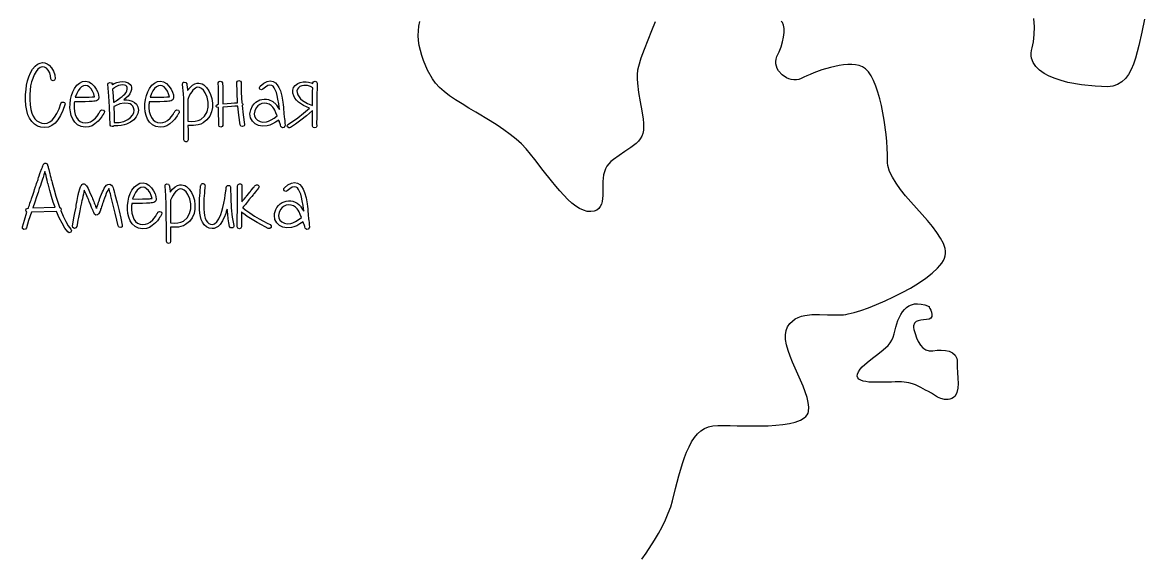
# Model space of a CAD drawing. Header units: millimetres. Extents: x 299 to 601, y 84 to 516.
# Drawn here: x 361.7 to 414.9, y 419 to 444.2 of the extents above; entities that cross this region are included whole.
import ezdxf

# ---------------------------------------------------------------- set-up
doc = ezdxf.new("R2010")
doc.units = ezdxf.units.MM
doc.layers.get('0').update_dxf_attribs({"linetype": 'CONTINUOUS', "true_color": 0xffffff})

msp = doc.modelspace()

# ---------------------------------------------------------------- linework, layer by layer
at = {"linetype": 'CONTINUOUS', "true_color": 0xffffff}
for points in [[(391.657, 444.225), (391.49, 443.787), (391.312, 443.342), (391.14, 442.905), (390.987, 442.49), (390.87, 442.105), (390.832, 441.917), (390.815, 441.72), (390.812, 441.515), (390.825, 441.302), (390.88, 440.867), (390.957, 440.427), (391.037, 440), (391.097, 439.597), (391.115, 439.41), (391.117, 439.232), (391.107, 439.072), (391.077, 438.925), (391.027, 438.792), (390.955, 438.67), (390.865, 438.555), (390.757, 438.447), (390.51, 438.25), (390.232, 438.065), (389.95, 437.882), (389.687, 437.692), (389.567, 437.59), (389.462, 437.482), (389.372, 437.367), (389.302, 437.242), (389.252, 437.105), (389.217, 436.957), (389.187, 436.64), (389.185, 436.307), (389.182, 435.985), (389.15, 435.692), (389.115, 435.565), (389.062, 435.452), (388.99, 435.357), (388.892, 435.285), (388.767, 435.235), (388.612, 435.212), (388.437, 435.225), (388.26, 435.275), (388.08, 435.36), (387.897, 435.477), (387.71, 435.622), (387.522, 435.792), (387.332, 435.987), (387.14, 436.197), (386.945, 436.425), (386.75, 436.667), (386.352, 437.17), (385.95, 437.687), (385.545, 438.187), (385.322, 438.425), (385.07, 438.655), (384.787, 438.88), (384.485, 439.097), (384.162, 439.31), (383.832, 439.52), (383.157, 439.925), (382.825, 440.122), (382.502, 440.32), (382.195, 440.517), (381.912, 440.712), (381.652, 440.907), (381.427, 441.105), (381.24, 441.305), (381.095, 441.507), (380.865, 441.932), (380.672, 442.387), (380.592, 442.622), (380.525, 442.86), (380.475, 443.097), (380.442, 443.335), (380.425, 443.567), (380.43, 443.797), (380.457, 444.02), (380.507, 444.237)], [(391.027, 418.72), (391.235, 419.01), (391.635, 419.625), (391.822, 419.945), (391.995, 420.265), (392.152, 420.585), (392.287, 420.9), (392.4, 421.205), (392.485, 421.497), (392.627, 422.082), (392.78, 422.68), (392.952, 423.265), (393.05, 423.542), (393.155, 423.807), (393.27, 424.055), (393.392, 424.285), (393.527, 424.49), (393.672, 424.667), (393.832, 424.815), (394.005, 424.93), (394.195, 425.01), (394.397, 425.047), (394.632, 425.06), (394.91, 425.062), (395.22, 425.06), (395.557, 425.055), (395.915, 425.05), (396.282, 425.045), (397.022, 425.055), (397.38, 425.075), (397.72, 425.107), (398.032, 425.157), (398.31, 425.225), (398.55, 425.315), (398.737, 425.427), (398.812, 425.495), (398.87, 425.567), (398.915, 425.647), (398.94, 425.737), (398.952, 425.937), (398.927, 426.16), (398.87, 426.402), (398.785, 426.66), (398.68, 426.932), (398.56, 427.212), (398.305, 427.787), (398.18, 428.075), (398.067, 428.357), (397.97, 428.632), (397.895, 428.892), (397.85, 429.14), (397.84, 429.367), (397.87, 429.572), (397.947, 429.75), (398.057, 429.9), (398.177, 430.022), (398.31, 430.12), (398.452, 430.195), (398.602, 430.252), (398.762, 430.292), (399.1, 430.33), (399.46, 430.332), (399.835, 430.32), (400.217, 430.31), (400.6, 430.325), (400.702, 430.337), (400.82, 430.36), (401.097, 430.427), (401.42, 430.527), (401.777, 430.652), (402.162, 430.802), (402.565, 430.975), (402.975, 431.165), (403.382, 431.372), (403.78, 431.59), (404.155, 431.817), (404.5, 432.055), (404.807, 432.292), (405.062, 432.532), (405.17, 432.652), (405.26, 432.77), (405.332, 432.887), (405.387, 433.005), (405.425, 433.117), (405.44, 433.23), (405.435, 433.342), (405.417, 433.46), (405.332, 433.702), (405.197, 433.96), (405.022, 434.227), (404.81, 434.505), (404.572, 434.79), (404.32, 435.08), (404.057, 435.375), (403.795, 435.672), (403.542, 435.97), (403.305, 436.265), (403.092, 436.557), (402.917, 436.845), (402.782, 437.125), (402.697, 437.395), (402.68, 437.527), (402.675, 437.657), (402.677, 437.927), (402.67, 438.222), (402.65, 438.54), (402.62, 438.87), (402.53, 439.557), (402.397, 440.242), (402.317, 440.57), (402.227, 440.88), (402.127, 441.167), (402.02, 441.427), (401.902, 441.655), (401.775, 441.842), (401.64, 441.987), (401.497, 442.082), (401.342, 442.14), (401.172, 442.177), (400.99, 442.195), (400.797, 442.195), (400.597, 442.177), (400.392, 442.15), (399.977, 442.057), (399.57, 441.935), (399.19, 441.795), (399.017, 441.725), (398.857, 441.655), (398.715, 441.59), (398.592, 441.53), (398.477, 441.485), (398.36, 441.465), (398.237, 441.462), (398.117, 441.48), (398, 441.517), (397.885, 441.567), (397.68, 441.71), (397.515, 441.897), (397.455, 442), (397.41, 442.11), (397.382, 442.222), (397.38, 442.337), (397.397, 442.452), (397.44, 442.567), (397.545, 442.797), (397.632, 443.035), (397.702, 443.27), (397.75, 443.495), (397.775, 443.707), (397.775, 443.897), (397.75, 444.057), (397.695, 444.18), (397.647, 444.247)], [(414.875, 444.347), (414.742, 443.725), (414.605, 443.095), (414.53, 442.787), (414.445, 442.495), (414.35, 442.215), (414.24, 441.96), (414.112, 441.727), (413.965, 441.53), (413.795, 441.367), (413.597, 441.245), (413.372, 441.167), (413.117, 441.14), (412.832, 441.145), (412.53, 441.16), (411.887, 441.227), (411.237, 441.347), (410.925, 441.427), (410.63, 441.525), (410.355, 441.64), (410.107, 441.772), (409.895, 441.922), (409.722, 442.092), (409.595, 442.282), (409.517, 442.492), (409.5, 442.607), (409.497, 442.727), (409.512, 442.852), (409.542, 442.982), (409.605, 443.275), (409.64, 443.61), (409.647, 443.98), (409.63, 444.38)], [(363.002, 441.517), (362.987, 441.657), (362.945, 441.795), (362.877, 441.917), (362.792, 442.012), (362.692, 442.072), (362.592, 442.085), (362.49, 442.052), (362.387, 441.972), (362.297, 441.862), (362.212, 441.707), (362.14, 441.537), (362.082, 441.37), (362.042, 441.185), (362.017, 440.982), (362.002, 440.765), (362, 440.532), (362.015, 440.28), (362.045, 440.065), (362.092, 439.885), (362.155, 439.745), (362.242, 439.622), (362.342, 439.525), (362.455, 439.452), (362.577, 439.407), (362.707, 439.395), (362.832, 439.415), (362.95, 439.47), (363.062, 439.56), (363.18, 439.695), (363.29, 439.872), (363.39, 440.09), (363.48, 440.347), (363.527, 440.405), (363.605, 440.412), (363.64, 440.395), (363.662, 440.362), (363.675, 440.325), (363.67, 440.285), (363.572, 440.005), (363.46, 439.767), (363.337, 439.567), (363.2, 439.412), (363.045, 439.292), (362.882, 439.222), (362.71, 439.197), (362.53, 439.22), (362.367, 439.275), (362.225, 439.365), (362.1, 439.487), (361.992, 439.64), (361.915, 439.807), (361.857, 440.01), (361.82, 440.247), (361.802, 440.522), (361.805, 440.77), (361.822, 441.002), (361.85, 441.215), (361.892, 441.412), (361.952, 441.607), (362.032, 441.802), (362.135, 441.98), (362.25, 442.12), (362.365, 442.21), (362.487, 442.262), (362.607, 442.282), (362.72, 442.272), (362.822, 442.23), (362.922, 442.157), (363.037, 442.032), (363.125, 441.875), (363.182, 441.7), (363.2, 441.517), (363.195, 441.477), (363.172, 441.445), (363.102, 441.417), (363.03, 441.445), (363.002, 441.517), (363.002, 441.517), (363.002, 441.517)], [(364.117, 440.427), (364.115, 440.41), (364.112, 440.372), (364.107, 440.332), (364.105, 440.315), (364.102, 440.132), (364.12, 439.967), (364.157, 439.817), (364.217, 439.685), (364.297, 439.575), (364.395, 439.495), (364.507, 439.447), (364.637, 439.43), (364.767, 439.44), (364.875, 439.472), (364.982, 439.542), (365.112, 439.652), (365.177, 439.73), (365.24, 439.807), (365.25, 439.825), (365.27, 439.862), (365.29, 439.897), (365.3, 439.915), (365.31, 439.93), (365.33, 439.962), (365.347, 439.992), (365.357, 440.007), (365.422, 440.047), (365.5, 440.032), (365.54, 439.967), (365.53, 439.895), (365.51, 439.87), (365.472, 439.812), (365.46, 439.795), (365.437, 439.757), (365.412, 439.717), (365.4, 439.7), (365.33, 439.597), (365.24, 439.507), (365.09, 439.375), (364.952, 439.287), (364.807, 439.24), (364.63, 439.227), (364.435, 439.257), (364.267, 439.335), (364.135, 439.455), (364.037, 439.605), (363.97, 439.775), (363.925, 439.952), (363.907, 440.14), (363.91, 440.332), (363.935, 440.535), (363.98, 440.722), (364.042, 440.895), (364.122, 441.052), (364.237, 441.207), (364.365, 441.315), (364.502, 441.38), (364.65, 441.4), (364.797, 441.372), (364.93, 441.287), (365.05, 441.167), (365.15, 441.022), (365.222, 440.882), (365.262, 440.75), (365.275, 440.622), (365.255, 440.55), (365.205, 440.497), (365.162, 440.475), (365.097, 440.457), (365.042, 440.45), (364.965, 440.44), (364.817, 440.432), (364.62, 440.427), (364.517, 440.425), (364.4, 440.425), (364.267, 440.425), (364.117, 440.427), (364.117, 440.427), (364.117, 440.427)], [(366.462, 440.517), (366.597, 440.517), (366.702, 440.5), (366.85, 440.46), (366.97, 440.395), (367.06, 440.305), (367.12, 440.187), (367.152, 440.022), (367.145, 439.942), (367.122, 439.862), (367.047, 439.71), (366.932, 439.572), (366.782, 439.465), (366.592, 439.367), (366.475, 439.327), (366.34, 439.302), (366.182, 439.287), (366.007, 439.287), (365.997, 439.287), (365.962, 439.255), (365.912, 439.245), (365.837, 439.27), (365.812, 439.322), (365.805, 439.725), (365.785, 440.182), (365.75, 440.692), (365.7, 441.257), (365.72, 441.312), (365.792, 441.345), (365.87, 441.322), (365.902, 441.272), (365.902, 441.252), (365.902, 441.232), (365.917, 441.24), (366.01, 441.292), (366.132, 441.337), (366.265, 441.37), (366.395, 441.38), (366.532, 441.37), (366.66, 441.33), (366.767, 441.245), (366.805, 441.185), (366.825, 441.117), (366.827, 441.012), (366.8, 440.907), (366.745, 440.802), (366.66, 440.695), (366.58, 440.617), (366.462, 440.517), (366.462, 440.517), (366.462, 440.517)], [(366.105, 440.467), (366.165, 440.515), (366.18, 440.527), (366.195, 440.54), (366.295, 440.612), (366.38, 440.677), (366.447, 440.735), (366.502, 440.785), (366.567, 440.865), (366.607, 440.945), (366.627, 441.02), (366.622, 441.095), (366.6, 441.152), (366.555, 441.195), (366.487, 441.217), (366.397, 441.225), (366.202, 441.19), (366.112, 441.157), (366.045, 441.12), (366.012, 441.092), (365.925, 441.022), (365.952, 440.697), (365.972, 440.397), (365.98, 440.402), (365.995, 440.407), (366.002, 440.41), (366.015, 440.42), (366.027, 440.427), (366.05, 440.44), (366.08, 440.455), (366.092, 440.462), (366.105, 440.467), (366.105, 440.467), (366.105, 440.467)], [(367.667, 440.427), (367.665, 440.41), (367.662, 440.372), (367.657, 440.332), (367.655, 440.315), (367.652, 440.132), (367.67, 439.967), (367.707, 439.817), (367.767, 439.685), (367.847, 439.575), (367.945, 439.495), (368.057, 439.447), (368.187, 439.43), (368.317, 439.44), (368.425, 439.472), (368.532, 439.542), (368.662, 439.652), (368.727, 439.73), (368.79, 439.807), (368.8, 439.825), (368.82, 439.862), (368.84, 439.897), (368.85, 439.915), (368.86, 439.93), (368.88, 439.962), (368.897, 439.992), (368.907, 440.007), (368.972, 440.047), (369.05, 440.032), (369.09, 439.967), (369.08, 439.895), (369.06, 439.87), (369.022, 439.812), (369.01, 439.795), (368.987, 439.757), (368.962, 439.717), (368.95, 439.7), (368.88, 439.597), (368.79, 439.507), (368.64, 439.375), (368.502, 439.287), (368.357, 439.24), (368.18, 439.227), (367.985, 439.257), (367.817, 439.335), (367.685, 439.455), (367.587, 439.605), (367.52, 439.775), (367.475, 439.952), (367.457, 440.14), (367.46, 440.332), (367.485, 440.535), (367.53, 440.722), (367.592, 440.895), (367.672, 441.052), (367.787, 441.207), (367.915, 441.315), (368.052, 441.38), (368.2, 441.4), (368.347, 441.372), (368.48, 441.287), (368.6, 441.167), (368.7, 441.022), (368.772, 440.882), (368.812, 440.75), (368.825, 440.622), (368.802, 440.55), (368.755, 440.497), (368.712, 440.475), (368.647, 440.457), (368.592, 440.45), (368.515, 440.44), (368.367, 440.432), (368.17, 440.427), (368.067, 440.425), (367.95, 440.425), (367.817, 440.425), (367.667, 440.427), (367.667, 440.427), (367.667, 440.427)], [(369.5, 439.305), (369.505, 439.09), (369.51, 438.905), (369.51, 438.747), (369.51, 438.617), (369.48, 438.55), (369.447, 438.53), (369.407, 438.522), (369.34, 438.552), (369.31, 438.625), (369.312, 438.755), (369.312, 438.907), (369.312, 439.087), (369.31, 439.29), (369.307, 439.49), (369.305, 439.662), (369.302, 439.802), (369.302, 439.912), (369.302, 440.147), (369.305, 440.362), (369.3, 440.577), (369.285, 440.807), (369.242, 441.245), (369.262, 441.322), (369.292, 441.35), (369.33, 441.362), (369.405, 441.342), (369.445, 441.28), (369.447, 441.267), (369.45, 441.23), (369.465, 441.122), (369.477, 441.012), (369.48, 440.975), (369.482, 440.962), (369.602, 441.107), (369.72, 441.212), (369.832, 441.28), (369.942, 441.31), (370.025, 441.312), (370.105, 441.3), (370.182, 441.272), (370.255, 441.227), (370.39, 441.102), (370.5, 440.947), (370.58, 440.772), (370.635, 440.575), (370.662, 440.367), (370.662, 440.155), (370.625, 439.945), (370.535, 439.745), (370.4, 439.565), (370.22, 439.425), (370.112, 439.367), (369.995, 439.327), (369.772, 439.297), (369.652, 439.302), (369.5, 439.305), (369.5, 439.305), (369.5, 439.305)], [(371.14, 441.322), (371.15, 441.12), (371.155, 440.885), (371.157, 440.62), (371.157, 440.325), (371.365, 440.342), (371.55, 440.357), (371.715, 440.37), (371.857, 440.38), (371.83, 440.865), (371.82, 441.357), (371.845, 441.41), (371.92, 441.435), (371.997, 441.41), (372.022, 441.357), (372.03, 440.865), (372.057, 440.38), (372.097, 440.35), (372.112, 440.312), (372.102, 440.277), (372.07, 440.242), (372.117, 439.81), (372.18, 439.345), (372.18, 439.317), (372.165, 439.29), (372.095, 439.255), (372.017, 439.272), (371.982, 439.327), (371.92, 439.79), (371.872, 440.222), (371.73, 440.212), (371.565, 440.2), (371.372, 440.185), (371.157, 440.165), (371.155, 440.035), (371.152, 439.96), (371.152, 439.902), (371.155, 439.83), (371.155, 439.742), (371.157, 439.637), (371.162, 439.44), (371.162, 439.3), (371.132, 439.252), (371.055, 439.227), (370.985, 439.255), (370.962, 439.31), (370.962, 439.44), (370.96, 439.627), (370.957, 439.735), (370.957, 439.827), (370.955, 439.902), (370.955, 439.96), (370.955, 440.035), (370.955, 440.147), (370.947, 440.147), (370.87, 440.17), (370.847, 440.197), (370.837, 440.222), (370.857, 440.272), (370.93, 440.307), (370.942, 440.307), (370.955, 440.307), (370.957, 440.607), (370.957, 440.875), (370.952, 441.11), (370.942, 441.317), (370.96, 441.365), (370.987, 441.385), (371.03, 441.395), (371.075, 441.392), (371.107, 441.375), (371.14, 441.322), (371.14, 441.322), (371.14, 441.322)], [(372.925, 441.167), (373.095, 441.302), (373.255, 441.385), (373.405, 441.412), (373.545, 441.387), (373.65, 441.327), (373.74, 441.232), (373.82, 441.102), (373.885, 440.94), (373.95, 440.69), (374, 440.412), (374.017, 440.28), (374.03, 440.165), (374.04, 440.055), (374.05, 439.925), (374.057, 439.815), (374.062, 439.76), (374.065, 439.742), (374.07, 439.697), (374.08, 439.625), (374.092, 439.525), (374.1, 439.447), (374.105, 439.39), (374.11, 439.33), (374.11, 439.292), (374.1, 439.262), (374.05, 439.205), (373.99, 439.195), (373.937, 439.22), (373.912, 439.252), (373.895, 439.317), (373.892, 439.327), (373.887, 439.347), (373.88, 439.367), (373.877, 439.377), (373.86, 439.42), (373.852, 439.442), (373.837, 439.49), (373.82, 439.537), (373.812, 439.56), (373.657, 439.452), (373.515, 439.372), (373.38, 439.315), (373.257, 439.282), (373.045, 439.265), (372.852, 439.3), (372.687, 439.385), (372.56, 439.507), (372.472, 439.662), (372.445, 439.847), (372.48, 440.042), (372.572, 440.235), (372.645, 440.327), (372.725, 440.402), (372.91, 440.51), (373.012, 440.54), (373.117, 440.555), (373.222, 440.55), (373.327, 440.53), (373.525, 440.44), (373.687, 440.29), (373.707, 440.262), (373.74, 440.215), (373.785, 440.145), (373.842, 440.055), (373.81, 440.322), (373.772, 440.547), (373.735, 440.73), (373.695, 440.87), (373.647, 440.995), (373.595, 441.092), (373.54, 441.16), (373.477, 441.202), (373.392, 441.215), (373.292, 441.19), (373.18, 441.125), (373.055, 441.022), (373.022, 441), (372.985, 440.995), (372.917, 441.03), (372.895, 441.062), (372.892, 441.1), (372.925, 441.167), (372.925, 441.167), (372.925, 441.167)], [(375.27, 440.122), (374.985, 440.245), (374.747, 440.405), (374.65, 440.497), (374.575, 440.6), (374.517, 440.712), (374.482, 440.832), (374.472, 440.975), (374.512, 441.1), (374.595, 441.205), (374.707, 441.285), (374.83, 441.335), (374.967, 441.365), (375.105, 441.37), (375.227, 441.352), (375.34, 441.325), (375.425, 441.292), (375.43, 441.292), (375.43, 441.305), (375.43, 441.317), (375.46, 441.375), (375.495, 441.392), (375.537, 441.395), (375.607, 441.365), (375.632, 441.31), (375.63, 441.24), (375.627, 441.142), (375.625, 441.015), (375.622, 440.857), (375.622, 440.67), (375.62, 440.452), (375.62, 440.207), (375.62, 439.932), (375.62, 439.875), (375.617, 439.8), (375.615, 439.707), (375.61, 439.597), (375.607, 439.492), (375.607, 439.405), (375.61, 439.27), (375.585, 439.212), (375.512, 439.185), (375.437, 439.207), (375.407, 439.265), (375.405, 439.405), (375.407, 439.602), (375.412, 439.71), (375.415, 439.802), (375.417, 439.875), (375.417, 439.932), (375.417, 439.945), (375.417, 439.97), (375.417, 439.995), (375.417, 440.007), (375.122, 439.762), (374.85, 439.547), (374.6, 439.36), (374.372, 439.205), (374.327, 439.187), (374.282, 439.19), (374.22, 439.23), (374.21, 439.287), (374.247, 439.34), (374.467, 439.487), (374.71, 439.667), (374.977, 439.88), (375.27, 440.122), (375.27, 440.122), (375.27, 440.122)], [(364.952, 440.652), (364.997, 440.657), (365.077, 440.665), (365.037, 440.805), (364.982, 440.927), (364.905, 441.04), (364.82, 441.127), (364.732, 441.185), (364.65, 441.202), (364.55, 441.187), (364.457, 441.14), (364.37, 441.06), (364.29, 440.947), (364.225, 440.815), (364.157, 440.64), (364.415, 440.637), (364.617, 440.64), (364.81, 440.645), (364.952, 440.652), (364.952, 440.652), (364.952, 440.652)], [(368.502, 440.652), (368.547, 440.657), (368.627, 440.665), (368.587, 440.805), (368.532, 440.927), (368.455, 441.04), (368.367, 441.127), (368.28, 441.185), (368.2, 441.202), (368.1, 441.187), (368.007, 441.14), (367.92, 441.06), (367.84, 440.947), (367.775, 440.815), (367.705, 440.64), (367.962, 440.637), (368.167, 440.64), (368.36, 440.645), (368.502, 440.652), (368.502, 440.652), (368.502, 440.652)], [(369.5, 439.507), (369.692, 439.495), (369.852, 439.5), (369.99, 439.53), (370.12, 439.59), (370.292, 439.74), (370.407, 439.945), (370.465, 440.177), (370.467, 440.412), (370.417, 440.642), (370.327, 440.85), (370.245, 440.972), (370.152, 441.057), (370.057, 441.102), (369.96, 441.112), (369.907, 441.1), (369.855, 441.075), (369.74, 440.975), (369.68, 440.9), (369.622, 440.81), (369.565, 440.7), (369.51, 440.575), (369.505, 440.562), (369.497, 440.547), (369.5, 440.435), (369.502, 440.292), (369.502, 440.117), (369.5, 439.912), (369.5, 439.895), (369.5, 439.85), (369.5, 439.785), (369.5, 439.71), (369.5, 439.635), (369.5, 439.57), (369.5, 439.525), (369.5, 439.507), (369.5, 439.507), (369.5, 439.507)], [(375.412, 440.255), (375.412, 440.5), (375.412, 440.72), (375.417, 440.915), (375.422, 441.087), (375.415, 441.092), (375.4, 441.102), (375.382, 441.112), (375.375, 441.117), (375.322, 441.15), (375.265, 441.172), (375.175, 441.195), (375.092, 441.205), (374.995, 441.197), (374.897, 441.177), (374.815, 441.142), (374.74, 441.092), (374.692, 441.027), (374.672, 440.952), (374.68, 440.862), (374.715, 440.755), (374.77, 440.655), (374.845, 440.562), (374.942, 440.48), (375.167, 440.345), (375.412, 440.255), (375.412, 440.255), (375.412, 440.255)], [(365.985, 440.195), (366.002, 439.81), (366.01, 439.447), (366.017, 439.447), (366.022, 439.447), (366.242, 439.445), (366.46, 439.497), (366.647, 439.582), (366.777, 439.675), (366.877, 439.787), (366.935, 439.905), (366.952, 440.022), (366.927, 440.145), (366.887, 440.22), (366.832, 440.28), (366.757, 440.322), (366.665, 440.35), (366.472, 440.357), (366.265, 440.32), (366.067, 440.235), (366.035, 440.215), (366.037, 440.212), (365.982, 440.2), (365.985, 440.195), (365.985, 440.195), (365.985, 440.195)], [(373.735, 439.752), (373.672, 439.9), (373.617, 440.02), (373.57, 440.11), (373.532, 440.17), (373.45, 440.255), (373.355, 440.312), (373.247, 440.347), (373.13, 440.355), (373.012, 440.337), (372.91, 440.295), (372.82, 440.225), (372.745, 440.13), (372.67, 439.992), (372.64, 439.86), (372.655, 439.74), (372.715, 439.627), (372.805, 439.545), (372.922, 439.49), (373.062, 439.465), (373.222, 439.472), (373.33, 439.507), (373.45, 439.565), (373.585, 439.647), (373.735, 439.752), (373.735, 439.752), (373.735, 439.752)], [(362.077, 435.192), (361.947, 434.787), (361.845, 434.437), (361.795, 434.38), (361.72, 434.372), (361.662, 434.417), (361.652, 434.495), (361.75, 434.815), (361.867, 435.182), (361.825, 435.23), (361.807, 435.272), (361.832, 435.342), (361.87, 435.365), (361.932, 435.377), (361.94, 435.397), (361.957, 435.45), (361.982, 435.522), (362.01, 435.607), (362.037, 435.692), (362.062, 435.765), (362.08, 435.817), (362.087, 435.837), (362.095, 435.86), (362.112, 435.915), (362.14, 435.995), (362.172, 436.087), (362.202, 436.177), (362.23, 436.257), (362.247, 436.312), (362.255, 436.335), (362.26, 436.352), (362.277, 436.402), (362.3, 436.47), (362.327, 436.55), (362.352, 436.627), (362.375, 436.695), (362.392, 436.745), (362.397, 436.762), (362.417, 436.825), (362.445, 436.912), (362.482, 437.017), (362.53, 437.145), (362.532, 437.155), (362.542, 437.18), (362.572, 437.255), (362.6, 437.33), (362.61, 437.355), (362.612, 437.365), (362.642, 437.437), (362.65, 437.455), (362.66, 437.467), (362.68, 437.49), (362.717, 437.51), (362.757, 437.515), (362.822, 437.477), (362.827, 437.467), (362.842, 437.445), (362.847, 437.415), (362.87, 437.342), (362.872, 437.332), (362.88, 437.305), (362.902, 437.22), (362.925, 437.135), (362.932, 437.107), (362.935, 437.097), (362.94, 437.075), (362.955, 437.017), (362.975, 436.932), (363, 436.837), (363.022, 436.742), (363.042, 436.66), (363.057, 436.6), (363.062, 436.577), (363.152, 436.242), (363.242, 435.94), (363.327, 435.665), (363.412, 435.42), (363.467, 435.38), (363.485, 435.325), (363.467, 435.27), (363.585, 434.992), (363.705, 434.75), (363.825, 434.545), (363.95, 434.375), (363.972, 434.302), (363.965, 434.265), (363.94, 434.235), (363.865, 434.215), (363.8, 434.25), (363.662, 434.435), (363.53, 434.66), (363.397, 434.922), (363.27, 435.225), (362.077, 435.192), (362.077, 435.192), (362.077, 435.192)], [(362.142, 435.39), (363.197, 435.425), (363.117, 435.667), (363.035, 435.93), (362.952, 436.217), (362.87, 436.525), (362.862, 436.55), (362.847, 436.617), (362.822, 436.71), (362.797, 436.817), (362.77, 436.925), (362.745, 437.017), (362.73, 437.085), (362.722, 437.11), (362.67, 436.957), (362.63, 436.84), (362.6, 436.752), (362.582, 436.702), (362.567, 436.652), (362.54, 436.57), (362.502, 436.455), (362.452, 436.307), (362.392, 436.127), (362.32, 435.912), (362.237, 435.667), (362.142, 435.39), (362.142, 435.39), (362.142, 435.39)], [(364.23, 434.502), (364.187, 434.44), (364.115, 434.42), (364.047, 434.46), (364.027, 434.537), (364.055, 434.715), (364.095, 434.922), (364.142, 435.16), (364.202, 435.427), (364.2, 435.457), (364.195, 435.475), (364.195, 435.485), (364.195, 435.492), (364.195, 435.497), (364.197, 435.512), (364.205, 435.545), (364.21, 435.577), (364.212, 435.592), (364.217, 435.612), (364.227, 435.67), (364.245, 435.747), (364.265, 435.837), (364.282, 435.927), (364.3, 436.005), (364.31, 436.062), (364.315, 436.082), (364.397, 436.345), (364.41, 436.382), (364.42, 436.415), (364.432, 436.43), (364.442, 436.445), (364.45, 436.457), (364.475, 436.495), (364.525, 436.525), (364.577, 436.53), (364.615, 436.517), (364.65, 436.487), (364.69, 436.44), (364.725, 436.387), (364.767, 436.315), (364.837, 436.16), (364.927, 435.952), (364.935, 435.937), (364.952, 435.892), (364.977, 435.832), (365.005, 435.765), (365.032, 435.695), (365.057, 435.635), (365.075, 435.59), (365.082, 435.575), (365.085, 435.565), (365.095, 435.542), (365.122, 435.47), (365.15, 435.395), (365.16, 435.372), (365.162, 435.362), (365.17, 435.38), (365.185, 435.43), (365.21, 435.5), (365.237, 435.58), (365.265, 435.66), (365.29, 435.73), (365.305, 435.78), (365.312, 435.797), (365.362, 435.93), (365.407, 436.047), (365.45, 436.147), (365.49, 436.232), (365.535, 436.325), (365.577, 436.395), (365.637, 436.47), (365.7, 436.507), (365.795, 436.515), (365.877, 436.465), (365.917, 436.412), (365.95, 436.34), (365.97, 436.275), (365.997, 436.18), (366.005, 436.155), (366.02, 436.102), (366.032, 436.047), (366.04, 436.022), (366.145, 435.627), (366.237, 435.255), (366.32, 434.905), (366.39, 434.575), (366.375, 434.497), (366.312, 434.457), (366.24, 434.472), (366.21, 434.5), (366.195, 434.532), (366.135, 434.807), (366.057, 435.14), (365.96, 435.527), (365.847, 435.97), (365.84, 435.995), (365.827, 436.05), (365.812, 436.105), (365.805, 436.13), (365.785, 436.205), (365.757, 436.315), (365.7, 436.212), (365.662, 436.147), (365.627, 436.067), (365.59, 435.97), (365.547, 435.857), (365.5, 435.73), (365.495, 435.712), (365.477, 435.665), (365.455, 435.597), (365.43, 435.522), (365.402, 435.445), (365.38, 435.377), (365.362, 435.33), (365.357, 435.312), (365.35, 435.29), (365.332, 435.242), (365.312, 435.192), (365.305, 435.17), (365.282, 435.122), (365.265, 435.1), (365.21, 435.055), (365.14, 435.052), (365.077, 435.092), (365.035, 435.17), (365.012, 435.23), (365.007, 435.255), (364.99, 435.29), (364.965, 435.342), (364.935, 435.412), (364.9, 435.505), (364.892, 435.52), (364.875, 435.562), (364.85, 435.622), (364.822, 435.692), (364.795, 435.762), (364.77, 435.822), (364.752, 435.865), (364.745, 435.88), (364.675, 436.047), (364.587, 436.237), (364.582, 436.212), (364.567, 436.142), (364.545, 436.047), (364.52, 435.937), (364.495, 435.825), (364.472, 435.73), (364.457, 435.66), (364.452, 435.635), (364.41, 435.437), (364.37, 435.257), (364.337, 435.09), (364.307, 434.942), (364.28, 434.807), (364.26, 434.69), (364.242, 434.587), (364.23, 434.502), (364.23, 434.502), (364.23, 434.502)], [(366.842, 435.605), (366.84, 435.587), (366.835, 435.55), (366.83, 435.51), (366.827, 435.492), (366.825, 435.31), (366.845, 435.145), (366.882, 434.995), (366.942, 434.862), (367.02, 434.752), (367.117, 434.672), (367.23, 434.625), (367.362, 434.605), (367.492, 434.615), (367.597, 434.65), (367.705, 434.717), (367.835, 434.83), (367.902, 434.905), (367.965, 434.985), (367.975, 435.002), (367.995, 435.04), (368.015, 435.075), (368.025, 435.092), (368.032, 435.107), (368.052, 435.137), (368.072, 435.167), (368.08, 435.182), (368.11, 435.21), (368.147, 435.222), (368.222, 435.207), (368.25, 435.182), (368.262, 435.145), (368.252, 435.07), (368.235, 435.045), (368.197, 434.99), (368.185, 434.972), (368.16, 434.935), (368.135, 434.895), (368.122, 434.877), (368.052, 434.775), (368.007, 434.722), (367.965, 434.682), (367.812, 434.552), (367.675, 434.465), (367.53, 434.417), (367.352, 434.405), (367.157, 434.432), (366.992, 434.512), (366.86, 434.63), (366.762, 434.78), (366.695, 434.95), (366.65, 435.13), (366.63, 435.315), (366.635, 435.51), (366.66, 435.71), (366.702, 435.897), (366.765, 436.07), (366.845, 436.227), (366.96, 436.382), (367.087, 436.492), (367.225, 436.557), (367.375, 436.577), (367.52, 436.55), (367.655, 436.465), (367.775, 436.342), (367.875, 436.197), (367.945, 436.057), (367.985, 435.927), (368, 435.797), (367.977, 435.725), (367.93, 435.672), (367.885, 435.65), (367.822, 435.635), (367.765, 435.627), (367.69, 435.617), (367.54, 435.61), (367.345, 435.605), (367.125, 435.602), (366.842, 435.605), (366.842, 435.605), (366.842, 435.605)], [(368.675, 434.482), (368.68, 434.267), (368.682, 434.082), (368.682, 433.922), (368.682, 433.792), (368.652, 433.727), (368.582, 433.697), (368.512, 433.727), (368.485, 433.802), (368.487, 433.93), (368.487, 434.085), (368.485, 434.262), (368.482, 434.467), (368.48, 434.667), (368.477, 434.837), (368.477, 434.977), (368.477, 435.087), (368.477, 435.325), (368.477, 435.54), (368.46, 435.982), (368.417, 436.422), (368.42, 436.462), (368.437, 436.5), (368.505, 436.537), (368.577, 436.52), (368.617, 436.457), (368.62, 436.445), (368.625, 436.407), (368.637, 436.297), (368.652, 436.187), (368.655, 436.152), (368.657, 436.137), (368.777, 436.282), (368.892, 436.387), (369.007, 436.457), (369.117, 436.487), (369.2, 436.49), (369.28, 436.475), (369.355, 436.447), (369.43, 436.402), (369.562, 436.28), (369.672, 436.125), (369.752, 435.947), (369.807, 435.75), (369.835, 435.542), (369.835, 435.332), (369.797, 435.122), (369.71, 434.92), (369.572, 434.742), (369.392, 434.602), (369.285, 434.542), (369.17, 434.502), (369.055, 434.48), (368.945, 434.475), (368.825, 434.477), (368.675, 434.482), (368.675, 434.482), (368.675, 434.482)], [(370.315, 436.44), (370.307, 436.367), (370.302, 436.307), (370.295, 436.232), (370.282, 436.082), (370.27, 435.962), (370.262, 435.832), (370.252, 435.655), (370.25, 435.472), (370.257, 435.33), (370.272, 435.167), (370.295, 435.025), (370.327, 434.902), (370.37, 434.8), (370.425, 434.717), (370.492, 434.657), (370.567, 434.62), (370.655, 434.605), (370.71, 434.612), (370.762, 434.637), (370.87, 434.727), (370.967, 434.875), (371.055, 435.075), (371.112, 435.235), (371.162, 435.415), (371.207, 435.617), (371.247, 435.84), (371.272, 435.99), (371.3, 436.195), (371.302, 436.215), (371.31, 436.262), (371.315, 436.307), (371.317, 436.327), (371.32, 436.365), (371.322, 436.38), (371.325, 436.392), (371.327, 436.402), (371.33, 436.41), (371.342, 436.427), (371.382, 436.455), (371.427, 436.46), (371.472, 436.447), (371.505, 436.417), (371.522, 436.387), (371.522, 436.375), (371.522, 436.37), (371.522, 436.362), (371.532, 435.857), (371.56, 435.387), (371.607, 434.952), (371.672, 434.55), (371.675, 434.512), (371.66, 434.477), (371.635, 434.45), (371.595, 434.437), (371.517, 434.452), (371.48, 434.515), (371.447, 434.68), (371.417, 434.872), (371.387, 435.09), (371.36, 435.337), (371.322, 435.217), (371.292, 435.122), (371.27, 435.052), (371.252, 435.01), (371.145, 434.777), (371.027, 434.602), (370.942, 434.515), (370.847, 434.455), (370.75, 434.417), (370.645, 434.407), (370.505, 434.43), (370.38, 434.49), (370.275, 434.585), (370.19, 434.717), (370.137, 434.837), (370.097, 434.977), (370.067, 435.14), (370.052, 435.32), (370.045, 435.465), (370.047, 435.655), (370.055, 435.84), (370.065, 435.977), (370.075, 436.102), (370.087, 436.257), (370.095, 436.332), (370.1, 436.39), (370.105, 436.43), (370.107, 436.457), (370.145, 436.522), (370.177, 436.542), (370.217, 436.547), (370.287, 436.51), (370.31, 436.475), (370.315, 436.44), (370.315, 436.44), (370.315, 436.44)], [(372.065, 435.677), (372.075, 435.69), (372.097, 435.72), (372.172, 435.812), (372.247, 435.905), (372.27, 435.935), (372.28, 435.947), (372.287, 435.957), (372.307, 435.982), (372.37, 436.057), (372.432, 436.132), (372.452, 436.157), (372.46, 436.167), (372.467, 436.175), (372.485, 436.197), (372.54, 436.267), (372.595, 436.335), (372.612, 436.357), (372.62, 436.365), (372.665, 436.422), (372.69, 436.447), (372.755, 436.492), (372.795, 436.49), (372.832, 436.472), (372.862, 436.44), (372.875, 436.405), (372.87, 436.367), (372.847, 436.332), (372.827, 436.305), (372.78, 436.245), (372.772, 436.237), (372.755, 436.215), (372.7, 436.147), (372.645, 436.077), (372.627, 436.055), (372.62, 436.047), (372.612, 436.037), (372.59, 436.012), (372.527, 435.937), (372.465, 435.86), (372.442, 435.835), (372.435, 435.825), (372.425, 435.81), (372.395, 435.775), (372.355, 435.722), (372.31, 435.665), (372.265, 435.605), (372.225, 435.552), (372.195, 435.517), (372.185, 435.502), (372.172, 435.485), (372.142, 435.45), (372.112, 435.415), (372.1, 435.397), (372.25, 435.277), (372.432, 435.15), (372.66, 435.002), (372.885, 434.867), (373.085, 434.755), (373.252, 434.665), (373.395, 434.597), (373.445, 434.542), (373.452, 434.502), (373.442, 434.467), (373.385, 434.415), (373.345, 434.407), (373.305, 434.417), (373.16, 434.49), (372.987, 434.582), (372.782, 434.7), (372.547, 434.837), (372.312, 434.987), (372.13, 435.117), (372.117, 435.13), (372.09, 435.157), (372.06, 435.182), (372.047, 435.195), (372.045, 434.987), (372.045, 434.802), (372.045, 434.637), (372.047, 434.495), (372.017, 434.425), (371.947, 434.395), (371.872, 434.422), (371.842, 434.495), (371.84, 434.6), (371.84, 434.725), (371.84, 434.865), (371.842, 435.025), (371.845, 435.2), (371.847, 435.395), (371.85, 435.607), (371.855, 435.837), (371.857, 436.207), (371.855, 436.435), (371.862, 436.475), (371.882, 436.507), (371.952, 436.537), (371.995, 436.532), (372.027, 436.51), (372.052, 436.48), (372.06, 436.442), (372.065, 436.202), (372.065, 436.18), (372.065, 436.12), (372.065, 436.037), (372.065, 435.94), (372.065, 435.842), (372.065, 435.76), (372.065, 435.7), (372.065, 435.677), (372.065, 435.677), (372.065, 435.677)], [(374.08, 436.345), (374.247, 436.48), (374.407, 436.56), (374.557, 436.59), (374.697, 436.565), (374.802, 436.505), (374.892, 436.41), (374.972, 436.28), (375.037, 436.117), (375.102, 435.867), (375.152, 435.59), (375.17, 435.455), (375.182, 435.342), (375.192, 435.23), (375.202, 435.1), (375.21, 434.992), (375.215, 434.937), (375.217, 434.92), (375.222, 434.875), (375.232, 434.8), (375.245, 434.7), (375.252, 434.625), (375.257, 434.567), (375.262, 434.507), (375.262, 434.467), (375.252, 434.437), (375.202, 434.382), (375.145, 434.37), (375.09, 434.395), (375.067, 434.43), (375.047, 434.495), (375.045, 434.505), (375.04, 434.525), (375.032, 434.545), (375.03, 434.555), (375.012, 434.597), (375.005, 434.62), (374.99, 434.667), (374.972, 434.712), (374.965, 434.735), (374.81, 434.63), (374.667, 434.547), (374.532, 434.492), (374.41, 434.46), (374.2, 434.442), (374.005, 434.477), (373.84, 434.562), (373.712, 434.682), (373.627, 434.84), (373.6, 435.022), (373.607, 435.122), (373.632, 435.22), (373.67, 435.315), (373.725, 435.41), (373.797, 435.502), (373.877, 435.577), (373.965, 435.64), (374.062, 435.685), (374.165, 435.715), (374.27, 435.73), (374.375, 435.725), (374.48, 435.705), (374.582, 435.67), (374.677, 435.617), (374.762, 435.55), (374.84, 435.467), (374.86, 435.44), (374.892, 435.39), (374.937, 435.32), (374.995, 435.23), (374.962, 435.5), (374.927, 435.725), (374.89, 435.907), (374.85, 436.047), (374.8, 436.172), (374.747, 436.27), (374.692, 436.337), (374.63, 436.38), (374.545, 436.392), (374.445, 436.367), (374.332, 436.302), (374.207, 436.197), (374.175, 436.177), (374.14, 436.172), (374.07, 436.207), (374.05, 436.24), (374.045, 436.275), (374.055, 436.312), (374.08, 436.345), (374.08, 436.345), (374.08, 436.345)], [(367.675, 435.827), (367.72, 435.832), (367.8, 435.84), (367.762, 435.982), (367.705, 436.102), (367.627, 436.215), (367.542, 436.302), (367.455, 436.36), (367.375, 436.38), (367.275, 436.365), (367.182, 436.317), (367.095, 436.237), (367.012, 436.125), (366.947, 435.992), (366.88, 435.815), (367.137, 435.812), (367.34, 435.815), (367.535, 435.82), (367.675, 435.827), (367.675, 435.827), (367.675, 435.827)], [(368.675, 434.682), (368.867, 434.672), (369.027, 434.677), (369.165, 434.707), (369.295, 434.765), (369.467, 434.917), (369.582, 435.12), (369.64, 435.352), (369.64, 435.59), (369.592, 435.817), (369.5, 436.025), (369.417, 436.147), (369.327, 436.232), (369.23, 436.28), (369.135, 436.287), (369.082, 436.275), (369.027, 436.25), (368.97, 436.207), (368.912, 436.15), (368.855, 436.077), (368.797, 435.987), (368.74, 435.877), (368.682, 435.75), (368.677, 435.737), (368.67, 435.725), (368.672, 435.612), (368.675, 435.467), (368.675, 435.292), (368.675, 435.087), (368.675, 435.07), (368.675, 435.025), (368.675, 434.96), (368.675, 434.885), (368.675, 434.81), (368.675, 434.745), (368.675, 434.7), (368.675, 434.682), (368.675, 434.682), (368.675, 434.682)], [(374.887, 434.93), (374.825, 435.077), (374.77, 435.197), (374.725, 435.287), (374.685, 435.347), (374.602, 435.43), (374.507, 435.49), (374.4, 435.522), (374.282, 435.532), (374.165, 435.515), (374.062, 435.47), (373.972, 435.402), (373.897, 435.307), (373.825, 435.167), (373.795, 435.037), (373.81, 434.917), (373.867, 434.805), (373.957, 434.722), (374.075, 434.667), (374.215, 434.64), (374.375, 434.65), (374.482, 434.682), (374.602, 434.742), (374.737, 434.822), (374.887, 434.93), (374.887, 434.93), (374.887, 434.93)], [(404.652, 430.71), (404.665, 430.687), (404.695, 430.625), (404.732, 430.537), (404.765, 430.437), (404.785, 430.33), (404.78, 430.232), (404.737, 430.155), (404.652, 430.11), (404.53, 430.09), (404.397, 430.08), (404.265, 430.065), (404.14, 430.04), (404.035, 429.995), (403.957, 429.915), (403.922, 429.795), (403.922, 429.717), (403.937, 429.625), (403.987, 429.425), (404.055, 429.23), (404.14, 429.047), (404.24, 428.885), (404.36, 428.752), (404.5, 428.657), (404.657, 428.607), (404.745, 428.602), (404.837, 428.612), (405.032, 428.64), (405.235, 428.645), (405.43, 428.63), (405.612, 428.587), (405.77, 428.512), (405.89, 428.4), (405.967, 428.25), (405.987, 428.16), (405.99, 428.057), (405.992, 427.827), (406.007, 427.577), (406.025, 427.32), (406.035, 427.067), (406.022, 426.832), (405.975, 426.625), (405.885, 426.462), (405.817, 426.4), (405.735, 426.352), (405.645, 426.32), (405.557, 426.305), (405.385, 426.307), (405.22, 426.347), (405.062, 426.417), (404.91, 426.505), (404.762, 426.595), (404.622, 426.68), (404.49, 426.745), (404.367, 426.802), (404.257, 426.865), (404.142, 426.93), (404.017, 426.992), (403.872, 427.05), (403.692, 427.095), (403.472, 427.127), (403.345, 427.135), (403.2, 427.137), (403.042, 427.135), (402.87, 427.13), (402.51, 427.12), (402.142, 427.115), (401.805, 427.127), (401.655, 427.147), (401.522, 427.175), (401.412, 427.212), (401.325, 427.262), (401.27, 427.327), (401.245, 427.407), (401.257, 427.505), (401.31, 427.62), (401.392, 427.74), (401.487, 427.855), (401.712, 428.062), (401.965, 428.257), (402.23, 428.45), (402.482, 428.65), (402.707, 428.87), (402.802, 428.992), (402.882, 429.122), (402.947, 429.265), (402.992, 429.417), (403.072, 429.737), (403.177, 430.047), (403.312, 430.33), (403.395, 430.455), (403.485, 430.565), (403.587, 430.66), (403.7, 430.737), (403.825, 430.795), (403.962, 430.832), (404.112, 430.842), (404.277, 430.827), (404.457, 430.785), (404.652, 430.71), (404.652, 430.71), (404.652, 430.71)]]:
    msp.add_lwpolyline(points, dxfattribs=at)

doc.saveas('drawing.dxf')
